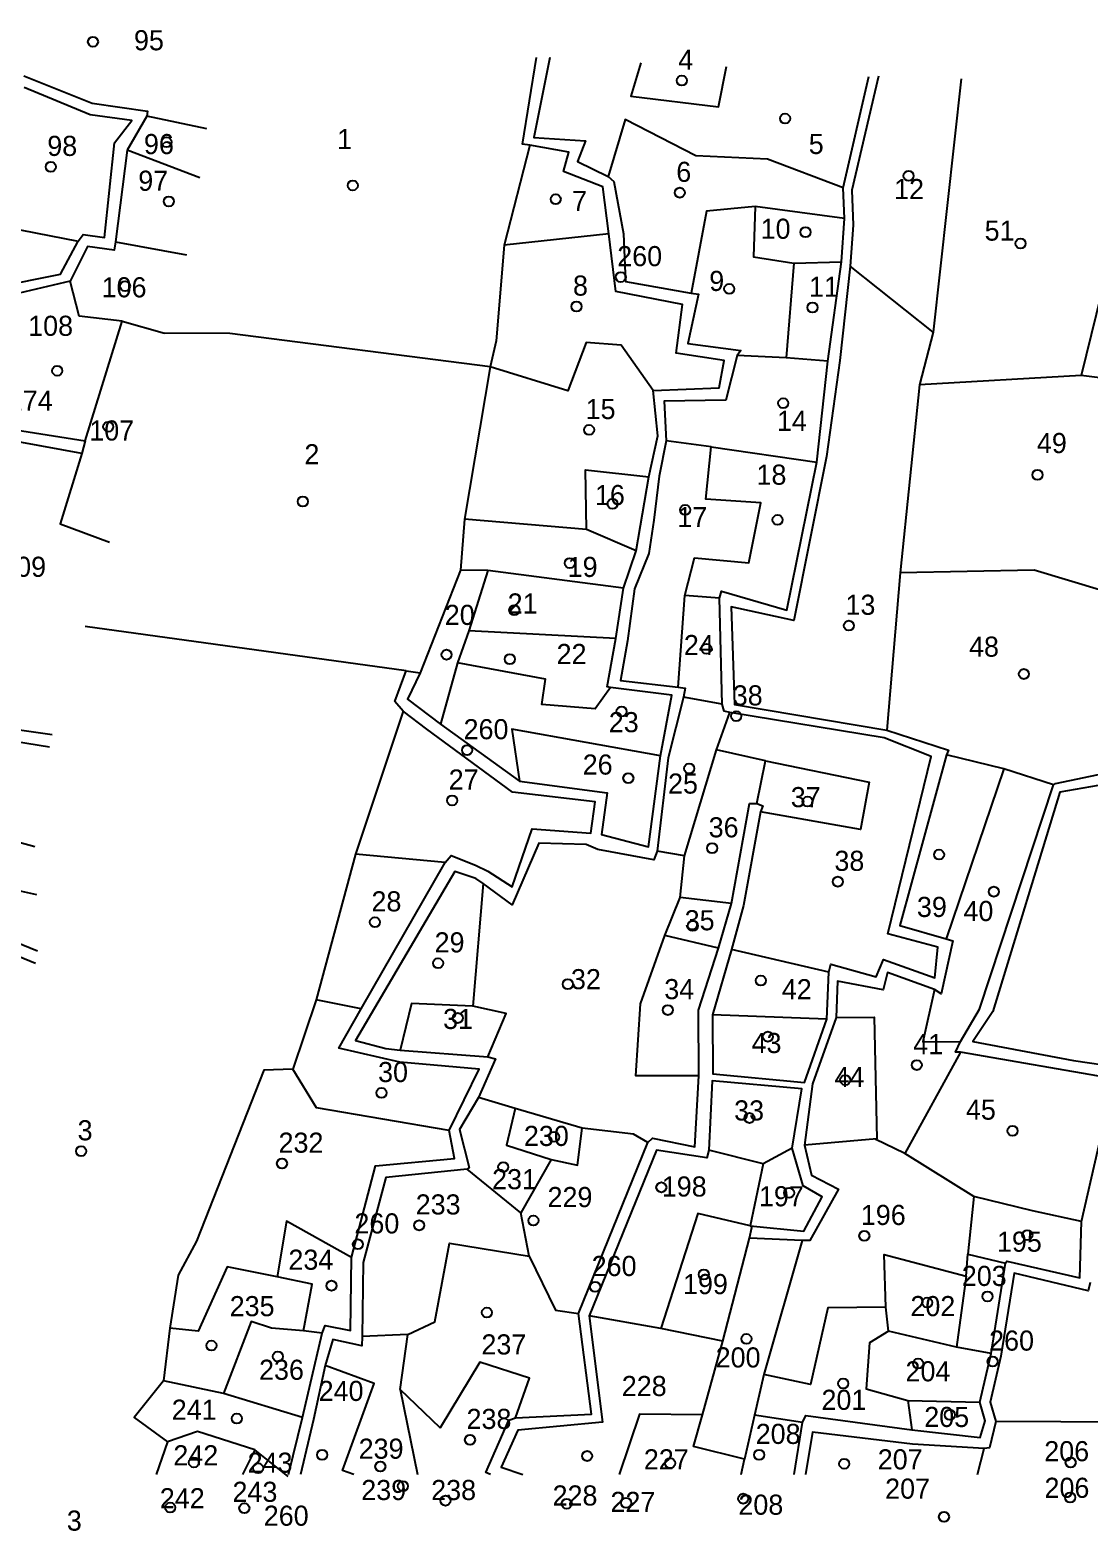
# Model space of a CAD drawing. Extents: x 176571 to 180224, y 250857 to 253450.
# Drawn here: x 179396.8 to 179607.4, y 251440.1 to 251737.4 of the extents above; entities that cross this region are included whole.
import ezdxf
from ezdxf.enums import TextEntityAlignment as Align

# ---------------------------------------------------------------- set-up
doc = ezdxf.new("R2010")
doc.units = 0
for name, color, linetype in [('1602', 240, 'Continuous'), ('1603', 240, 'Continuous'), ('A_POINTS', 252, 'Continuous')]:
    doc.layers.add(name, color=color, linetype=linetype)
doc.styles.add('HEBTXT', font='hebtxt.shx')

# ---------------------------------------------------------------- blocks, each defined once
blk = doc.blocks.new('1603')
at = {"layer": 'A_POINTS'}
blk.add_circle((0, 0), 0.25, dxfattribs=at)
at = {"style": 'HEBTXT'}
blk.add_attdef('PARCEL_NUM', text='', height=2, dxfattribs=at).set_placement((0, 1), align=Align.CENTER)
at = {"style": 'HEBTXT', "flags": 1}
blk.add_attdef('LOT_NUM', text='', height=2, dxfattribs=at).set_placement((0, -2.5), align=Align.CENTER)

msp = doc.modelspace()

# ---------------------------------------------------------------- linework, layer by layer
at = {"layer": '1602'}
for points in [[(179448.17, 251450), (179450.95, 251461.33), (179454.89, 251478.14), (179455.49, 251479.67), (179460.48, 251478.67), (179460.71, 251493.19), (179465.47, 251511.38), (179481.16, 251512.9), (179480.13, 251518.41), (179486.11, 251530.64), (179470.33, 251532.06), (179458.2, 251534.81), (179462.61, 251542.67), (179479.35, 251571.77), (179480.5, 251573.14), (179485.36, 251571.19), (179487.84, 251570.04), (179492.65, 251566.91), (179496.66, 251578.42), (179508.31, 251577.57), (179509.13, 251583.81), (179492.74, 251585.74), (179475.66, 251598.26), (179470.99, 251601.86), (179469.29, 251603.8), (179471.59, 251609.86), (179474.34, 251609.49), (179471.82, 251604.24), (179478.42, 251599.29), (179494.13, 251587.93), (179511.52, 251585.62), (179510.42, 251577.3), (179519.79, 251574.85), (179522.13, 251592.96), (179524.38, 251605.01), (179512.2, 251606.56), (179511.54, 251606.69), (179513.3, 251616.28), (179514.81, 251626.31), (179517.29, 251633.73), (179519.81, 251648.44), (179521.6, 251656.63), (179520.66, 251665.61), (179533.79, 251666.18), (179534.82, 251671.6), (179525.27, 251673.04), (179526.51, 251682.76), (179513.3, 251685.32), (179511.9, 251696.81), (179510.69, 251706.12), (179502.88, 251709.16), (179503.89, 251713.03), (179496.14, 251714.4), (179494.72, 251714.64), (179497.52, 251731.9)], [(179500.12, 251731.85), (179496.99, 251715.98), (179507.22, 251715.3), (179505.66, 251711.15), (179511.76, 251708.2), (179512.85, 251707.22), (179514.79, 251696.78), (179515.19, 251687.29), (179528.28, 251684.96), (179529.73, 251684.79), (179527.57, 251674.99), (179538.11, 251673.59), (179537.42, 251672.61), (179535.12, 251663.71), (179522.9, 251663.48), (179523.26, 251655.65), (179521.89, 251648.59), (179520.8, 251639.82), (179519.83, 251633.24), (179517, 251626.19), (179515.57, 251615.87), (179514.21, 251607.95), (179525.67, 251606.6), (179527.03, 251606.4), (179526.74, 251604.66), (179523.66, 251592.59), (179521.52, 251574), (179520.82, 251572.25), (179509.69, 251574.34), (179507.39, 251575.33), (179497.97, 251575.61), (179492.68, 251563.31), (179486.88, 251567.6), (179485.46, 251568.54), (179481.28, 251569.94), (179461.5, 251536.33), (179467.52, 251534.73), (179470.36, 251534.39), (179487.8, 251533.07), (179489.31, 251532.7), (179485.96, 251524.98), (179482.17, 251518.62), (179484.11, 251511.09), (179483.71, 251510.76), (179467.56, 251509.07), (179463.01, 251492.17), (179462.8, 251477.43), (179462.73, 251475.58), (179457.01, 251476.84), (179455.49, 251471.7), (179453.18, 251460.96), (179450.54, 251450)], [(179518.25, 251730.8), (179516.26, 251724.15), (179533.69, 251722.03), (179535.25, 251730.07)], [(179395.57, 251728.19), (179409.16, 251722.76), (179420.12, 251721.22), (179420.03, 251720.17), (179416.1, 251713.44), (179413.75, 251695.2), (179413.51, 251693.56), (179408.24, 251694.29), (179404.78, 251687.41), (179392.38, 251684.49)], [(179488.37, 251450), (179487.41, 251450.43), (179492.02, 251460.83), (179493.35, 251461.27), (179508.45, 251461.99), (179505.84, 251482.01), (179519.66, 251516.04), (179520.57, 251516.94), (179528.99, 251515.22), (179529.8, 251529.29), (179529.7, 251542.39), (179533.71, 251554.7), (179536.3, 251563.58), (179539.88, 251583.46), (179541.31, 251583.45), (179542.52, 251583.03), (179542.01, 251581.85), (179538.66, 251563.2), (179536.27, 251554.44), (179532.47, 251541.42), (179532.53, 251529.72), (179550.8, 251528.01), (179555.24, 251540.55), (179555.63, 251549.92), (179556, 251551.53), (179565.01, 251548.97), (179566.48, 251552.43), (179576.7, 251548.79), (179577.32, 251554.88), (179567.33, 251557.58), (179575.98, 251592.83), (179566.62, 251596.52), (179535.92, 251601.58), (179534.79, 251601.87), (179534.39, 251603.26), (179533.87, 251624.32), (179534.29, 251625.73), (179547.27, 251621.94), (179553.22, 251651.39), (179555.44, 251671.44), (179558.12, 251691.25), (179558.72, 251699.86), (179558.46, 251705.96), (179563.59, 251728.09)], [(179565.53, 251728.14), (179560.18, 251705.48), (179560.49, 251698.52), (179559.88, 251690.33), (179557.8, 251671.6), (179555.16, 251652.53), (179548.65, 251619.86), (179536.22, 251622.57), (179536.86, 251603.16), (179567.18, 251598.09), (179579.45, 251594.11), (179578.99, 251593.18), (179569.74, 251559.23), (179578.93, 251556.54), (179580.25, 251556.15), (179577.98, 251545.63), (179576.63, 251546.47), (179567.32, 251549.87), (179566.46, 251546.44), (179557.34, 251548.14), (179557.07, 251540.93), (179552.37, 251527.7), (179550.81, 251515.52), (179552.16, 251509.55), (179557.57, 251506.78), (179551.86, 251496.54), (179550.3, 251496.56), (179539.88, 251497.05), (179540.34, 251499.13), (179539.95, 251499.5), (179550.63, 251498.42), (179554.28, 251505.23), (179550.52, 251507.44), (179548.36, 251514.95), (179550.25, 251526.7), (179532.42, 251528.29), (179531.78, 251514.53), (179531.38, 251512.99), (179521.36, 251514.51), (179507.94, 251481.55), (179510.59, 251460.41), (179493.75, 251458.82), (179490.46, 251451.48), (179494.77, 251450)], [(179581.93, 251727.64), (179576.38, 251677.26), (179573.67, 251666.73), (179569.83, 251629.33), (179567.18, 251598.09)], [(179392.9, 251725.07), (179383.57, 251699.75), (179406.33, 251695.33)], [(179389.93, 251686.16), (179402.86, 251688.74), (179406.33, 251695.33), (179407.36, 251696.67), (179411.62, 251696.06), (179413.61, 251714.88), (179417.05, 251719.34), (179408.71, 251720.49), (179395.62, 251725.87)], [(179431.92, 251717.71), (179420.03, 251720.17)], [(179558.46, 251705.96), (179543.42, 251711.62), (179529.19, 251712.33), (179515.12, 251719.56), (179511.76, 251708.2)], [(179496.14, 251714.4), (179491.07, 251694.53), (179489.45, 251675.52), (179488.31, 251670.32), (179483.2, 251640.03), (179482.36, 251629.9), (179474.34, 251609.49)], [(179430.52, 251707.95), (179416.1, 251713.44)], [(179558.72, 251699.86), (179540.96, 251702.25), (179531.28, 251701.31), (179528.28, 251684.96)], [(179540.96, 251702.25), (179540.63, 251692.2), (179548.64, 251690.97), (179558.12, 251691.25)], [(179511.9, 251696.81), (179491.07, 251694.53)], [(179413.75, 251695.2), (179427.89, 251692.64)], [(179618.13, 251693.39), (179611.75, 251692.91), (179605.8, 251668.59)], [(179548.64, 251690.97), (179547.15, 251672.11)], [(179576.38, 251677.26), (179559.88, 251690.33)], [(179415.13, 251679.42), (179406.53, 251680.41), (179404.78, 251687.41)], [(179407.75, 251655.65), (179415.13, 251679.42), (179423.49, 251677.06)], [(179520.66, 251665.61), (179514.36, 251674.65), (179507.4, 251675.16), (179503.75, 251665.57), (179488.31, 251670.32), (179436.49, 251676.98), (179423.49, 251677.06)], [(179555.44, 251671.44), (179547.15, 251672.11), (179537.42, 251672.61)], [(179626.41, 251666.05), (179605.8, 251668.59), (179573.67, 251666.73)], [(179392.66, 251658.01), (179407.75, 251655.65), (179407.07, 251653.1), (179390.35, 251656.15)], [(179525.67, 251606.6), (179526.97, 251624.85), (179528.94, 251632.33), (179539.69, 251631.37), (179542.13, 251643.29), (179531.17, 251644.01), (179532.22, 251654.4), (179523.26, 251655.65)], [(179407.07, 251653.1), (179402.76, 251639.1), (179412.6, 251635.47)], [(179532.22, 251654.4), (179553.22, 251651.39)], [(179507.41, 251637.99), (179507.21, 251649.82), (179519.81, 251648.44)], [(179517.29, 251633.73), (179507.41, 251637.99), (179483.2, 251640.03)], [(179487.83, 251629.83), (179484.05, 251617.83), (179481.76, 251611.48), (179478.42, 251599.29)], [(179514.81, 251626.31), (179487.83, 251629.83), (179482.36, 251629.9)], [(179616.92, 251623.7), (179596.45, 251629.9), (179569.83, 251629.33)], [(179533.87, 251624.32), (179526.97, 251624.85)], [(179400.63, 251594.69), (179386.26, 251597), (179369.22, 251598.03), (179351.71, 251599.33), (179350.35, 251599.47), (179353.12, 251610.85), (179355.7, 251620.2), (179348.94, 251619.96), (179341.76, 251616.85), (179339.68, 251616.43), (179332.77, 251616.46), (179328.29, 251608.5), (179321.56, 251609.47), (179319.27, 251602.14), (179318.24, 251600.68), (179314.03, 251602.04), (179312.01, 251585.34), (179329.12, 251580.31), (179341.65, 251575.13), (179364.02, 251566.98), (179368.98, 251564.26), (179382, 251560.46), (179385.74, 251559.3), (179398.27, 251554.15)], [(179471.59, 251609.86), (179407.75, 251618.72)], [(179513.3, 251616.28), (179484.05, 251617.83)], [(179512.2, 251606.56), (179509.13, 251602.32), (179498.56, 251603.15), (179499.29, 251608.21), (179481.76, 251611.48)], [(179534.39, 251603.26), (179526.74, 251604.66)], [(179470.99, 251601.86), (179461.48, 251573.43), (179453.65, 251544.46), (179449.07, 251530.62), (179443.24, 251530.42), (179429.86, 251496.43), (179426.24, 251489.64), (179424.55, 251479.12), (179423.34, 251468.63), (179417.5, 251461.33), (179424.13, 251456.51), (179421.88, 251450)], [(179529.8, 251529.29), (179517.22, 251529.3), (179518.17, 251543.62), (179523.02, 251557.25), (179526.07, 251564.8), (179526.91, 251573.1), (179533.28, 251594.14), (179535.92, 251601.58)], [(179386.24, 251599.35), (179401.21, 251597.18)], [(179522.13, 251592.96), (179492.57, 251598.24), (179494.13, 251587.93)], [(179386.26, 251597), (179380.2, 251579.76), (179397.72, 251574.9)], [(179541.31, 251583.45), (179543.01, 251591.96), (179533.28, 251594.14)], [(179600.29, 251587.22), (179590.4, 251590.37), (179578.99, 251593.18)], [(179543.01, 251591.96), (179563.63, 251587.73), (179561.93, 251578.33), (179542.01, 251581.85)], [(179548.71, 251450), (179550.4, 251460.33), (179551.02, 251461.76), (179572.14, 251458.88), (179585.72, 251457.39), (179586.73, 251460.69), (179585.63, 251464.37), (179587.91, 251474.06), (179590.75, 251492.04), (179591.05, 251492.43), (179605.51, 251489.11), (179605.88, 251500.34), (179612.37, 251528.72), (179581.82, 251534.02), (179580.81, 251534.05), (179581.81, 251536.13), (179585.57, 251542.58), (179600.29, 251587.22), (179600.72, 251587.49), (179610.49, 251589.54)], [(179590.4, 251590.37), (179578.93, 251556.54)], [(179612.25, 251587.57), (179601.58, 251585.75), (179588.24, 251542.09), (179584.26, 251536.15), (179604.28, 251532.34), (179613.36, 251531.06)], [(179479.35, 251571.77), (179461.48, 251573.43)], [(179526.91, 251573.1), (179521.52, 251574)], [(179398.15, 251565.3), (179386.11, 251567.96), (179385.74, 251559.3)], [(179486.88, 251567.6), (179484.83, 251543.17)], [(179536.3, 251563.58), (179526.07, 251564.8)], [(179397.85, 251551.66), (179385.75, 251556.6)], [(179533.71, 251554.7), (179523.02, 251557.25)], [(179555.63, 251549.92), (179536.27, 251554.44)], [(179576.63, 251546.47), (179574.34, 251536.05), (179581.81, 251536.13)], [(179462.61, 251542.67), (179453.65, 251544.46)], [(179487.8, 251533.07), (179491.49, 251541.7), (179484.83, 251543.17), (179472.65, 251543.73), (179470.36, 251534.39)], [(179555.24, 251540.55), (179532.47, 251541.42)], [(179557.07, 251540.93), (179564.61, 251541), (179565.14, 251516.79), (179550.81, 251515.52)], [(179581.82, 251534.02), (179570.76, 251513.88)], [(179480.13, 251518.41), (179453.77, 251522.94), (179449.07, 251530.62)], [(179519.66, 251516.04), (179516.77, 251517.69), (179506.6, 251518.93), (179493.25, 251522.84), (179485.96, 251524.98)], [(179493.25, 251522.84), (179491.51, 251515.5), (179500.41, 251512.67), (179505.62, 251511.53), (179506.6, 251518.93)], [(179605.88, 251500.34), (179596.09, 251502.49), (179584.46, 251505.31), (179570.76, 251513.88), (179564.82, 251516.74), (179565.14, 251516.79)], [(179500.41, 251512.67), (179494.36, 251502.09)], [(179548.36, 251514.95), (179542.56, 251511.78), (179531.78, 251514.53)], [(179496.01, 251493.43), (179494.36, 251502.09), (179483.71, 251510.76)], [(179542.56, 251511.78), (179539.95, 251499.5)], [(179584.46, 251505.31), (179583.25, 251493.84)], [(179460.71, 251493.19), (179447.79, 251500.41), (179445.91, 251489.32)], [(179539.95, 251499.5), (179529.6, 251501.96), (179522.23, 251479.03)], [(179471.92, 251477.86), (179477.3, 251480.35), (179480.16, 251496), (179496.01, 251493.43), (179501.24, 251482.7), (179505.84, 251482.01)], [(179538.17, 251450), (179538.88, 251453.04), (179528.69, 251455.56), (179530.5, 251461.9), (179534.55, 251476.53), (179539.88, 251497.05)], [(179550.3, 251496.56), (179542.73, 251469.91), (179540.82, 251461.8), (179538.88, 251453.04)], [(179451.16, 251478.56), (179452.88, 251487.84), (179445.91, 251489.32), (179435.97, 251491.29), (179430.21, 251478.5), (179424.55, 251479.12)], [(179567.51, 251478.53), (179566.98, 251483.3), (179566.61, 251493.8), (179582.92, 251489.43), (179583.25, 251493.84), (179590.75, 251492.04)], [(179607.56, 251488.18), (179607.22, 251486.57), (179592.51, 251490.03), (179589.82, 251473.52), (179587.7, 251464.39), (179588.82, 251460.57), (179587.54, 251455.29), (179586.49, 251455.19), (179572.27, 251456.04), (179552.36, 251458.44), (179551.01, 251450)], [(179582.92, 251489.43), (179580.99, 251475.32)], [(179566.98, 251483.3), (179555.44, 251483.16), (179551.96, 251467.92), (179542.73, 251469.91)], [(179454.89, 251478.14), (179451.16, 251478.56), (179444.77, 251479.15), (179440.77, 251480.42), (179435.28, 251466.15)], [(179534.55, 251476.53), (179522.23, 251479.03), (179507.94, 251481.55)], [(179493.35, 251461.27), (179496.1, 251469.18), (179486.24, 251472.38), (179478.36, 251459.29), (179470.36, 251466.95), (179471.92, 251477.86), (179462.8, 251477.43)], [(179587.91, 251474.06), (179580.99, 251475.32), (179567.51, 251478.53), (179563.73, 251476.21), (179563.03, 251467.05), (179571.36, 251464.75), (179585.63, 251464.37)], [(179461.15, 251450), (179458.89, 251450.84), (179465.24, 251468.09), (179455.49, 251471.7)], [(179450.95, 251461.33), (179435.28, 251466.15), (179423.34, 251468.63)], [(179470.36, 251466.95), (179473.85, 251450)], [(179571.36, 251464.75), (179572.14, 251458.88)], [(179530.5, 251461.9), (179517.95, 251461.99), (179513.93, 251450)], [(179550.4, 251460.33), (179540.82, 251461.8)], [(179448.08, 251449.63), (179441.5, 251454.89), (179430.1, 251458.58), (179424.13, 251456.51)], [(179629.28, 251457.81), (179614.7, 251460.44), (179588.82, 251460.57)], [(179441.5, 251454.89), (179439.02, 251450)], [(179585.18, 251450), (179586.49, 251455.19)]]:
    msp.add_lwpolyline(points, dxfattribs=at)

# ---------------------------------------------------------------- block references
at = {"layer": '1603'}
ref = msp.add_blockref('1603', (179409.3, 251735.01), dxfattribs=dict(at, xscale=4, yscale=4, zscale=4))
ref.add_attrib('PARCEL_NUM', '95', (179417.45, 251733.3), dxfattribs={"layer": '0', "height": 4, "style": 'HEBTXT'})
ref = msp.add_blockref('1603', (179526.39, 251727.27), dxfattribs=dict(at, xscale=4, yscale=4, zscale=4))
ref.add_attrib('PARCEL_NUM', '4', (179525.69, 251729.43), dxfattribs={"layer": '0', "height": 4, "style": 'HEBTXT'})
ref = msp.add_blockref('1603', (179546.92, 251719.72), dxfattribs=dict(at, xscale=4, yscale=4, zscale=4))
ref.add_attrib('PARCEL_NUM', '5', (179551.63, 251712.67), dxfattribs={"layer": '0', "height": 4, "style": 'HEBTXT'})
ref = msp.add_blockref('1603', (179460.95, 251706.43), dxfattribs=dict(at, xscale=4, yscale=4, zscale=4))
ref.add_attrib('PARCEL_NUM', '1', (179457.84, 251713.64), dxfattribs={"layer": '0', "height": 4, "style": 'HEBTXT'})
ref = msp.add_blockref('1603', (179400.9, 251710.13), dxfattribs=dict(at, xscale=4, yscale=4, zscale=4))
ref.add_attrib('PARCEL_NUM', '98', (179400.21, 251712.29), dxfattribs={"layer": '0', "height": 4, "style": 'HEBTXT'})
ref = msp.add_blockref('1603', (179423.93, 251715.01), dxfattribs=dict(at, xscale=4, yscale=4, zscale=4))
ref.add_attrib('PARCEL_NUM', '96', (179419.43, 251712.65), dxfattribs={"layer": '0', "height": 4, "style": 'HEBTXT'})
ref = msp.add_blockref('1603', (179525.98, 251704.98), dxfattribs=dict(at, xscale=4, yscale=4, zscale=4))
ref.add_attrib('PARCEL_NUM', '6', (179525.29, 251707.13), dxfattribs={"layer": '0', "height": 4, "style": 'HEBTXT'})
ref = msp.add_blockref('1603', (179424.38, 251703.25), dxfattribs=dict(at, xscale=4, yscale=4, zscale=4))
ref.add_attrib('PARCEL_NUM', '97', (179418.3, 251705.36), dxfattribs={"layer": '0', "height": 4, "style": 'HEBTXT'})
ref = msp.add_blockref('1603', (179571.49, 251708.34), dxfattribs=dict(at, xscale=4, yscale=4, zscale=4))
ref.add_attrib('PARCEL_NUM', '12', (179568.6, 251703.7), dxfattribs={"layer": '0', "height": 4, "style": 'HEBTXT'})
ref = msp.add_blockref('1603', (179501.31, 251703.67), dxfattribs=dict(at, xscale=4, yscale=4, zscale=4))
ref.add_attrib('PARCEL_NUM', '7', (179504.57, 251701.32), dxfattribs={"layer": '0', "height": 4, "style": 'HEBTXT'})
ref = msp.add_blockref('1603', (179550.98, 251697.12), dxfattribs=dict(at, xscale=4, yscale=4, zscale=4))
ref.add_attrib('PARCEL_NUM', '10', (179542.06, 251695.81), dxfattribs={"layer": '0', "height": 4, "style": 'HEBTXT'})
ref = msp.add_blockref('1603', (179593.75, 251694.87), dxfattribs=dict(at, xscale=4, yscale=4, zscale=4))
ref.add_attrib('PARCEL_NUM', '51', (179586.61, 251695.44), dxfattribs={"layer": '0', "height": 4, "style": 'HEBTXT'})
ref = msp.add_blockref('1603', (179514.24, 251688.2), dxfattribs=dict(at, xscale=4, yscale=4, zscale=4))
ref.add_attrib('PARCEL_NUM', '260', (179513.55, 251690.36), dxfattribs={"layer": '0', "height": 4, "style": 'HEBTXT'})
ref = msp.add_blockref('1603', (179415.67, 251686.41), dxfattribs=dict(at, xscale=4, yscale=4, zscale=4))
ref.add_attrib('PARCEL_NUM', '106', (179411.02, 251684.16), dxfattribs={"layer": '0', "height": 4, "style": 'HEBTXT'})
ref = msp.add_blockref('1603', (179505.44, 251682.34), dxfattribs=dict(at, xscale=4, yscale=4, zscale=4))
ref.add_attrib('PARCEL_NUM', '8', (179504.75, 251684.5), dxfattribs={"layer": '0', "height": 4, "style": 'HEBTXT'})
ref = msp.add_blockref('1603', (179535.83, 251685.83), dxfattribs=dict(at, xscale=4, yscale=4, zscale=4))
ref.add_attrib('PARCEL_NUM', '9', (179531.84, 251685.43), dxfattribs={"layer": '0', "height": 4, "style": 'HEBTXT'})
ref = msp.add_blockref('1603', (179552.37, 251682.13), dxfattribs=dict(at, xscale=4, yscale=4, zscale=4))
ref.add_attrib('PARCEL_NUM', '11', (179551.68, 251684.28), dxfattribs={"layer": '0', "height": 4, "style": 'HEBTXT'})
ref = msp.add_blockref('1603', (179402.19, 251669.56), dxfattribs=dict(at, xscale=4, yscale=4, zscale=4))
ref.add_attrib('PARCEL_NUM', '108', (179396.41, 251676.5), dxfattribs={"layer": '0', "height": 4, "style": 'HEBTXT'})
ref = msp.add_blockref('1603', (179391.54, 251665.89), dxfattribs=dict(at, xscale=4, yscale=4, zscale=4))
ref.add_attrib('PARCEL_NUM', '274', (179392.36, 251661.61), dxfattribs={"layer": '0', "height": 4, "style": 'HEBTXT'})
ref = msp.add_blockref('1603', (179507.95, 251657.79), dxfattribs=dict(at, xscale=4, yscale=4, zscale=4))
ref.add_attrib('PARCEL_NUM', '15', (179507.26, 251659.95), dxfattribs={"layer": '0', "height": 4, "style": 'HEBTXT'})
ref = msp.add_blockref('1603', (179546.56, 251663.1), dxfattribs=dict(at, xscale=4, yscale=4, zscale=4))
ref.add_attrib('PARCEL_NUM', '14', (179545.3, 251657.59), dxfattribs={"layer": '0', "height": 4, "style": 'HEBTXT'})
ref = msp.add_blockref('1603', (179412.34, 251658.43), dxfattribs=dict(at, xscale=4, yscale=4, zscale=4))
ref.add_attrib('PARCEL_NUM', '107', (179408.56, 251655.68), dxfattribs={"layer": '0', "height": 4, "style": 'HEBTXT'})
ref = msp.add_blockref('1603', (179451.03, 251643.55), dxfattribs=dict(at, xscale=4, yscale=4, zscale=4))
ref.add_attrib('PARCEL_NUM', '2', (179451.34, 251650.95), dxfattribs={"layer": '0', "height": 4, "style": 'HEBTXT'})
ref = msp.add_blockref('1603', (179597.12, 251648.86), dxfattribs=dict(at, xscale=4, yscale=4, zscale=4))
ref.add_attrib('PARCEL_NUM', '49', (179597, 251653.18), dxfattribs={"layer": '0', "height": 4, "style": 'HEBTXT'})
ref = msp.add_blockref('1603', (179545.44, 251639.89), dxfattribs=dict(at, xscale=4, yscale=4, zscale=4))
ref.add_attrib('PARCEL_NUM', '18', (179541.24, 251646.89), dxfattribs={"layer": '0', "height": 4, "style": 'HEBTXT'})
ref = msp.add_blockref('1603', (179512.62, 251643.09), dxfattribs=dict(at, xscale=4, yscale=4, zscale=4))
ref.add_attrib('PARCEL_NUM', '16', (179509.11, 251642.84), dxfattribs={"layer": '0', "height": 4, "style": 'HEBTXT'})
ref = msp.add_blockref('1603', (179527.05, 251641.87), dxfattribs=dict(at, xscale=4, yscale=4, zscale=4))
ref.add_attrib('PARCEL_NUM', '17', (179525.5, 251638.46), dxfattribs={"layer": '0', "height": 4, "style": 'HEBTXT'})
ref = msp.add_blockref('1603', (179383.89, 251629.33), dxfattribs=dict(at, xscale=4, yscale=4, zscale=4))
ref.add_attrib('PARCEL_NUM', '109', (179391.05, 251628.57), dxfattribs={"layer": '0', "height": 4, "style": 'HEBTXT'})
ref = msp.add_blockref('1603', (179504.13, 251631.31), dxfattribs=dict(at, xscale=4, yscale=4, zscale=4))
ref.add_attrib('PARCEL_NUM', '19', (179503.69, 251628.54), dxfattribs={"layer": '0', "height": 4, "style": 'HEBTXT'})
ref = msp.add_blockref('1603', (179493.08, 251621.93), dxfattribs=dict(at, xscale=4, yscale=4, zscale=4))
ref.add_attrib('PARCEL_NUM', '21', (179491.75, 251621.27), dxfattribs={"layer": '0', "height": 4, "style": 'HEBTXT'})
ref = msp.add_blockref('1603', (179559.62, 251618.86), dxfattribs=dict(at, xscale=4, yscale=4, zscale=4))
ref.add_attrib('PARCEL_NUM', '13', (179558.93, 251621.01), dxfattribs={"layer": '0', "height": 4, "style": 'HEBTXT'})
ref = msp.add_blockref('1603', (179479.62, 251613.09), dxfattribs=dict(at, xscale=4, yscale=4, zscale=4))
ref.add_attrib('PARCEL_NUM', '20', (179479.25, 251619), dxfattribs={"layer": '0', "height": 4, "style": 'HEBTXT'})
ref = msp.add_blockref('1603', (179531.28, 251614.26), dxfattribs=dict(at, xscale=4, yscale=4, zscale=4))
ref.add_attrib('PARCEL_NUM', '24', (179526.8, 251613), dxfattribs={"layer": '0', "height": 4, "style": 'HEBTXT'})
ref = msp.add_blockref('1603', (179594.42, 251609.24), dxfattribs=dict(at, xscale=4, yscale=4, zscale=4))
ref.add_attrib('PARCEL_NUM', '48', (179583.5, 251612.68), dxfattribs={"layer": '0', "height": 4, "style": 'HEBTXT'})
ref = msp.add_blockref('1603', (179492.18, 251612.19), dxfattribs=dict(at, xscale=4, yscale=4, zscale=4))
ref.add_attrib('PARCEL_NUM', '22', (179501.49, 251611.22), dxfattribs={"layer": '0', "height": 4, "style": 'HEBTXT'})
ref = msp.add_blockref('1603', (179537.21, 251600.83), dxfattribs=dict(at, xscale=4, yscale=4, zscale=4))
ref.add_attrib('PARCEL_NUM', '38', (179536.52, 251602.99), dxfattribs={"layer": '0', "height": 4, "style": 'HEBTXT'})
ref = msp.add_blockref('1603', (179514.42, 251601.78), dxfattribs=dict(at, xscale=4, yscale=4, zscale=4))
ref.add_attrib('PARCEL_NUM', '23', (179511.87, 251597.66), dxfattribs={"layer": '0', "height": 4, "style": 'HEBTXT'})
ref = msp.add_blockref('1603', (179483.68, 251594.1), dxfattribs=dict(at, xscale=4, yscale=4, zscale=4))
ref.add_attrib('PARCEL_NUM', '260', (179482.99, 251596.26), dxfattribs={"layer": '0', "height": 4, "style": 'HEBTXT'})
ref = msp.add_blockref('1603', (179515.75, 251588.52), dxfattribs=dict(at, xscale=4, yscale=4, zscale=4))
ref.add_attrib('PARCEL_NUM', '26', (179506.68, 251589.23), dxfattribs={"layer": '0', "height": 4, "style": 'HEBTXT'})
ref = msp.add_blockref('1603', (179480.73, 251584.09), dxfattribs=dict(at, xscale=4, yscale=4, zscale=4))
ref.add_attrib('PARCEL_NUM', '27', (179480.03, 251586.25), dxfattribs={"layer": '0', "height": 4, "style": 'HEBTXT'})
ref = msp.add_blockref('1603', (179527.87, 251590.45), dxfattribs=dict(at, xscale=4, yscale=4, zscale=4))
ref.add_attrib('PARCEL_NUM', '25', (179523.65, 251585.45), dxfattribs={"layer": '0', "height": 4, "style": 'HEBTXT'})
ref = msp.add_blockref('1603', (179551.4, 251583.86), dxfattribs=dict(at, xscale=4, yscale=4, zscale=4))
ref.add_attrib('PARCEL_NUM', '37', (179548.05, 251582.75), dxfattribs={"layer": '0', "height": 4, "style": 'HEBTXT'})
ref = msp.add_blockref('1603', (179532.43, 251574.59), dxfattribs=dict(at, xscale=4, yscale=4, zscale=4))
ref.add_attrib('PARCEL_NUM', '36', (179531.73, 251576.75), dxfattribs={"layer": '0', "height": 4, "style": 'HEBTXT'})
ref = msp.add_blockref('1603', (179557.42, 251567.93), dxfattribs=dict(at, xscale=4, yscale=4, zscale=4))
ref.add_attrib('PARCEL_NUM', '38', (179556.73, 251570.08), dxfattribs={"layer": '0', "height": 4, "style": 'HEBTXT'})
ref = msp.add_blockref('1603', (179577.54, 251573.31), dxfattribs=dict(at, xscale=4, yscale=4, zscale=4))
ref.add_attrib('PARCEL_NUM', '39', (179573.14, 251560.91), dxfattribs={"layer": '0', "height": 4, "style": 'HEBTXT'})
ref = msp.add_blockref('1603', (179465.37, 251559.86), dxfattribs=dict(at, xscale=4, yscale=4, zscale=4))
ref.add_attrib('PARCEL_NUM', '28', (179464.68, 251562.02), dxfattribs={"layer": '0', "height": 4, "style": 'HEBTXT'})
ref = msp.add_blockref('1603', (179588.44, 251565.94), dxfattribs=dict(at, xscale=4, yscale=4, zscale=4))
ref.add_attrib('PARCEL_NUM', '40', (179582.39, 251560.1), dxfattribs={"layer": '0', "height": 4, "style": 'HEBTXT'})
ref = msp.add_blockref('1603', (179528.59, 251559.15), dxfattribs=dict(at, xscale=4, yscale=4, zscale=4))
ref.add_attrib('PARCEL_NUM', '35', (179526.96, 251558.26), dxfattribs={"layer": '0', "height": 4, "style": 'HEBTXT'})
ref = msp.add_blockref('1603', (179477.92, 251551.7), dxfattribs=dict(at, xscale=4, yscale=4, zscale=4))
ref.add_attrib('PARCEL_NUM', '29', (179477.23, 251553.86), dxfattribs={"layer": '0', "height": 4, "style": 'HEBTXT'})
ref = msp.add_blockref('1603', (179503.73, 251547.54), dxfattribs=dict(at, xscale=4, yscale=4, zscale=4))
ref.add_attrib('PARCEL_NUM', '32', (179504.34, 251546.54), dxfattribs={"layer": '0', "height": 4, "style": 'HEBTXT'})
ref = msp.add_blockref('1603', (179523.6, 251542.4), dxfattribs=dict(at, xscale=4, yscale=4, zscale=4))
ref.add_attrib('PARCEL_NUM', '34', (179522.9, 251544.56), dxfattribs={"layer": '0', "height": 4, "style": 'HEBTXT'})
ref = msp.add_blockref('1603', (179542.1, 251548.26), dxfattribs=dict(at, xscale=4, yscale=4, zscale=4))
ref.add_attrib('PARCEL_NUM', '42', (179546.27, 251544.54), dxfattribs={"layer": '0', "height": 4, "style": 'HEBTXT'})
ref = msp.add_blockref('1603', (179481.84, 251540.81), dxfattribs=dict(at, xscale=4, yscale=4, zscale=4))
ref.add_attrib('PARCEL_NUM', '31', (179478.92, 251538.63), dxfattribs={"layer": '0', "height": 4, "style": 'HEBTXT'})
ref = msp.add_blockref('1603', (179543.51, 251537.1), dxfattribs=dict(at, xscale=4, yscale=4, zscale=4))
ref.add_attrib('PARCEL_NUM', '43', (179540.26, 251533.84), dxfattribs={"layer": '0', "height": 4, "style": 'HEBTXT'})
ref = msp.add_blockref('1603', (179573.1, 251531.46), dxfattribs=dict(at, xscale=4, yscale=4, zscale=4))
ref.add_attrib('PARCEL_NUM', '41', (179572.41, 251533.62), dxfattribs={"layer": '0', "height": 4, "style": 'HEBTXT'})
ref = msp.add_blockref('1603', (179466.68, 251525.91), dxfattribs=dict(at, xscale=4, yscale=4, zscale=4))
ref.add_attrib('PARCEL_NUM', '30', (179465.99, 251528.07), dxfattribs={"layer": '0', "height": 4, "style": 'HEBTXT'})
ref = msp.add_blockref('1603', (179558.89, 251528.47), dxfattribs=dict(at, xscale=4, yscale=4, zscale=4))
ref.add_attrib('PARCEL_NUM', '44', (179556.75, 251527.09), dxfattribs={"layer": '0', "height": 4, "style": 'HEBTXT'})
ref = msp.add_blockref('1603', (179539.83, 251520.92), dxfattribs=dict(at, xscale=4, yscale=4, zscale=4))
ref.add_attrib('PARCEL_NUM', '33', (179536.79, 251520.43), dxfattribs={"layer": '0', "height": 4, "style": 'HEBTXT'})
ref = msp.add_blockref('1603', (179592.17, 251518.37), dxfattribs=dict(at, xscale=4, yscale=4, zscale=4))
ref.add_attrib('PARCEL_NUM', '45', (179582.88, 251520.59), dxfattribs={"layer": '0', "height": 4, "style": 'HEBTXT'})
ref = msp.add_blockref('1603', (179406.93, 251514.32), dxfattribs=dict(at, xscale=4, yscale=4, zscale=4))
ref.add_attrib('PARCEL_NUM', '3', (179406.24, 251516.48), dxfattribs={"layer": '0', "height": 4, "style": 'HEBTXT'})
ref = msp.add_blockref('1603', (179446.89, 251511.87), dxfattribs=dict(at, xscale=4, yscale=4, zscale=4))
ref.add_attrib('PARCEL_NUM', '232', (179446.2, 251514.02), dxfattribs={"layer": '0', "height": 4, "style": 'HEBTXT'})
ref = msp.add_blockref('1603', (179501.01, 251517.16), dxfattribs=dict(at, xscale=4, yscale=4, zscale=4))
ref.add_attrib('PARCEL_NUM', '230', (179494.99, 251515.36), dxfattribs={"layer": '0', "height": 4, "style": 'HEBTXT'})
ref = msp.add_blockref('1603', (179490.89, 251511.17), dxfattribs=dict(at, xscale=4, yscale=4, zscale=4))
ref.add_attrib('PARCEL_NUM', '231', (179488.66, 251506.76), dxfattribs={"layer": '0', "height": 4, "style": 'HEBTXT'})
ref = msp.add_blockref('1603', (179522.32, 251507.13), dxfattribs=dict(at, xscale=4, yscale=4, zscale=4))
ref.add_attrib('PARCEL_NUM', '198', (179522.41, 251505.3), dxfattribs={"layer": '0', "height": 4, "style": 'HEBTXT'})
ref = msp.add_blockref('1603', (179496.87, 251500.52), dxfattribs=dict(at, xscale=4, yscale=4, zscale=4))
ref.add_attrib('PARCEL_NUM', '229', (179499.69, 251503.2), dxfattribs={"layer": '0', "height": 4, "style": 'HEBTXT'})
ref = msp.add_blockref('1603', (179547.71, 251506.03), dxfattribs=dict(at, xscale=4, yscale=4, zscale=4))
ref.add_attrib('PARCEL_NUM', '197', (179541.72, 251503.36), dxfattribs={"layer": '0', "height": 4, "style": 'HEBTXT'})
ref = msp.add_blockref('1603', (179474.16, 251499.57), dxfattribs=dict(at, xscale=4, yscale=4, zscale=4))
ref.add_attrib('PARCEL_NUM', '233', (179473.47, 251501.73), dxfattribs={"layer": '0', "height": 4, "style": 'HEBTXT'})
ref = msp.add_blockref('1603', (179562.68, 251497.49), dxfattribs=dict(at, xscale=4, yscale=4, zscale=4))
ref.add_attrib('PARCEL_NUM', '196', (179561.99, 251499.64), dxfattribs={"layer": '0', "height": 4, "style": 'HEBTXT'})
ref = msp.add_blockref('1603', (179461.99, 251495.8), dxfattribs=dict(at, xscale=4, yscale=4, zscale=4))
ref.add_attrib('PARCEL_NUM', '260', (179461.29, 251497.96), dxfattribs={"layer": '0', "height": 4, "style": 'HEBTXT'})
ref = msp.add_blockref('1603', (179595.09, 251497.63), dxfattribs=dict(at, xscale=4, yscale=4, zscale=4))
ref.add_attrib('PARCEL_NUM', '195', (179589.05, 251494.32), dxfattribs={"layer": '0', "height": 4, "style": 'HEBTXT'})
ref = msp.add_blockref('1603', (179456.72, 251487.57), dxfattribs=dict(at, xscale=4, yscale=4, zscale=4))
ref.add_attrib('PARCEL_NUM', '234', (179448.16, 251490.74), dxfattribs={"layer": '0', "height": 4, "style": 'HEBTXT'})
ref = msp.add_blockref('1603', (179509.15, 251487.34), dxfattribs=dict(at, xscale=4, yscale=4, zscale=4))
ref.add_attrib('PARCEL_NUM', '260', (179508.46, 251489.49), dxfattribs={"layer": '0', "height": 4, "style": 'HEBTXT'})
ref = msp.add_blockref('1603', (179587.17, 251485.44), dxfattribs=dict(at, xscale=4, yscale=4, zscale=4))
ref.add_attrib('PARCEL_NUM', '203', (179582.07, 251487.51), dxfattribs={"layer": '0', "height": 4, "style": 'HEBTXT'})
ref = msp.add_blockref('1603', (179530.77, 251489.79), dxfattribs=dict(at, xscale=4, yscale=4, zscale=4))
ref.add_attrib('PARCEL_NUM', '199', (179526.62, 251485.89), dxfattribs={"layer": '0', "height": 4, "style": 'HEBTXT'})
ref = msp.add_blockref('1603', (179432.85, 251475.65), dxfattribs=dict(at, xscale=4, yscale=4, zscale=4))
ref.add_attrib('PARCEL_NUM', '235', (179436.48, 251481.5), dxfattribs={"layer": '0', "height": 4, "style": 'HEBTXT'})
ref = msp.add_blockref('1603', (179575.19, 251484.2), dxfattribs=dict(at, xscale=4, yscale=4, zscale=4))
ref.add_attrib('PARCEL_NUM', '202', (179571.84, 251481.51), dxfattribs={"layer": '0', "height": 4, "style": 'HEBTXT'})
ref = msp.add_blockref('1603', (179487.64, 251482.22), dxfattribs=dict(at, xscale=4, yscale=4, zscale=4))
ref.add_attrib('PARCEL_NUM', '237', (179486.54, 251473.89), dxfattribs={"layer": '0', "height": 4, "style": 'HEBTXT'})
ref = msp.add_blockref('1603', (179539.24, 251476.98), dxfattribs=dict(at, xscale=4, yscale=4, zscale=4))
ref.add_attrib('PARCEL_NUM', '200', (179533.12, 251471.3), dxfattribs={"layer": '0', "height": 4, "style": 'HEBTXT'})
ref = msp.add_blockref('1603', (179588.2, 251472.49), dxfattribs=dict(at, xscale=4, yscale=4, zscale=4))
ref.add_attrib('PARCEL_NUM', '260', (179587.5, 251474.65), dxfattribs={"layer": '0', "height": 4, "style": 'HEBTXT'})
ref = msp.add_blockref('1603', (179446.08, 251473.48), dxfattribs=dict(at, xscale=4, yscale=4, zscale=4))
ref.add_attrib('PARCEL_NUM', '236', (179442.32, 251468.85), dxfattribs={"layer": '0', "height": 4, "style": 'HEBTXT'})
ref = msp.add_blockref('1603', (179573.38, 251472.07), dxfattribs=dict(at, xscale=4, yscale=4, zscale=4))
ref.add_attrib('PARCEL_NUM', '204', (179570.87, 251468.54), dxfattribs={"layer": '0', "height": 4, "style": 'HEBTXT'})
ref = msp.add_blockref('1603', (179454.87, 251453.93), dxfattribs=dict(at, xscale=4, yscale=4, zscale=4))
ref.add_attrib('PARCEL_NUM', '240', (179454.17, 251464.64), dxfattribs={"layer": '0', "height": 4, "style": 'HEBTXT'})
ref = msp.add_blockref('1603', (179507.55, 251453.69), dxfattribs=dict(at, xscale=4, yscale=4, zscale=4))
ref.add_attrib('PARCEL_NUM', '228', (179514.45, 251465.62), dxfattribs={"layer": '0', "height": 4, "style": 'HEBTXT'})
ref = msp.add_blockref('1603', (179558.49, 251468.12), dxfattribs=dict(at, xscale=4, yscale=4, zscale=4))
ref.add_attrib('PARCEL_NUM', '201', (179554.16, 251462.87), dxfattribs={"layer": '0', "height": 4, "style": 'HEBTXT'})
ref = msp.add_blockref('1603', (179437.9, 251461.13), dxfattribs=dict(at, xscale=4, yscale=4, zscale=4))
ref.add_attrib('PARCEL_NUM', '241', (179424.96, 251460.91), dxfattribs={"layer": '0', "height": 4, "style": 'HEBTXT'})
ref = msp.add_blockref('1603', (179484.27, 251456.91), dxfattribs=dict(at, xscale=4, yscale=4, zscale=4))
ref.add_attrib('PARCEL_NUM', '238', (179483.58, 251459.07), dxfattribs={"layer": '0', "height": 4, "style": 'HEBTXT'})
ref = msp.add_blockref('1603', (179579.68, 251461.89), dxfattribs=dict(at, xscale=4, yscale=4, zscale=4))
ref.add_attrib('PARCEL_NUM', '205', (179574.6, 251459.46), dxfattribs={"layer": '0', "height": 4, "style": 'HEBTXT'})
ref = msp.add_blockref('1603', (179541.77, 251453.93), dxfattribs=dict(at, xscale=4, yscale=4, zscale=4))
ref.add_attrib('PARCEL_NUM', '208', (179541.08, 251456.09), dxfattribs={"layer": '0', "height": 4, "style": 'HEBTXT'})
ref = msp.add_blockref('1603', (179429.37, 251452.41), dxfattribs=dict(at, xscale=4, yscale=4, zscale=4))
ref.add_attrib('PARCEL_NUM', '242', (179425.28, 251451.83), dxfattribs={"layer": '0', "height": 4, "style": 'HEBTXT'})
ref = msp.add_blockref('1603', (179466.44, 251451.6), dxfattribs=dict(at, xscale=4, yscale=4, zscale=4))
ref.add_attrib('PARCEL_NUM', '239', (179462.13, 251453.15), dxfattribs={"layer": '0', "height": 4, "style": 'HEBTXT'})
ref = msp.add_blockref('1603', (179603.71, 251452.39), dxfattribs=dict(at, xscale=4, yscale=4, zscale=4))
ref.add_attrib('PARCEL_NUM', '206', (179598.46, 251452.65), dxfattribs={"layer": '0', "height": 4, "style": 'HEBTXT'})
ref = msp.add_blockref('1603', (179442.12, 251451.25), dxfattribs=dict(at, xscale=4, yscale=4, zscale=4))
ref.add_attrib('PARCEL_NUM', '243', (179440.05, 251450.37), dxfattribs={"layer": '0', "height": 4, "style": 'HEBTXT'})
ref = msp.add_blockref('1603', (179524.06, 251452.27), dxfattribs=dict(at, xscale=4, yscale=4, zscale=4))
ref.add_attrib('PARCEL_NUM', '227', (179518.84, 251451.03), dxfattribs={"layer": '0', "height": 4, "style": 'HEBTXT'})
ref = msp.add_blockref('1603', (179558.69, 251452.15), dxfattribs=dict(at, xscale=4, yscale=4, zscale=4))
ref.add_attrib('PARCEL_NUM', '207', (179565.35, 251451.03), dxfattribs={"layer": '0', "height": 4, "style": 'HEBTXT'})
ref = msp.add_blockref('1603', (179424.67, 251443.43), dxfattribs=dict(at, xscale=4, yscale=4, zscale=4))
ref.add_attrib('PARCEL_NUM', '242', (179422.59, 251443.29), dxfattribs={"layer": '0', "height": 4, "style": 'HEBTXT'})
ref = msp.add_blockref('1603', (179439.4, 251443.3), dxfattribs=dict(at, xscale=4, yscale=4, zscale=4))
ref.add_attrib('PARCEL_NUM', '243', (179437.04, 251444.57), dxfattribs={"layer": '0', "height": 4, "style": 'HEBTXT'})
ref = msp.add_blockref('1603', (179470.93, 251447.69), dxfattribs=dict(at, xscale=4, yscale=4, zscale=4))
ref.add_attrib('PARCEL_NUM', '239', (179462.65, 251444.93), dxfattribs={"layer": '0', "height": 4, "style": 'HEBTXT'})
ref = msp.add_blockref('1603', (179479.38, 251444.81), dxfattribs=dict(at, xscale=4, yscale=4, zscale=4))
ref.add_attrib('PARCEL_NUM', '238', (179476.55, 251444.93), dxfattribs={"layer": '0', "height": 4, "style": 'HEBTXT'})
ref = msp.add_blockref('1603', (179503.49, 251444.19), dxfattribs=dict(at, xscale=4, yscale=4, zscale=4))
ref.add_attrib('PARCEL_NUM', '228', (179500.69, 251443.84), dxfattribs={"layer": '0', "height": 4, "style": 'HEBTXT'})
ref = msp.add_blockref('1603', (179515.32, 251444.38), dxfattribs=dict(at, xscale=4, yscale=4, zscale=4))
ref.add_attrib('PARCEL_NUM', '227', (179512.21, 251442.56), dxfattribs={"layer": '0', "height": 4, "style": 'HEBTXT'})
ref = msp.add_blockref('1603', (179578.53, 251441.6), dxfattribs=dict(at, xscale=4, yscale=4, zscale=4))
ref.add_attrib('PARCEL_NUM', '207', (179566.82, 251445.2), dxfattribs={"layer": '0', "height": 4, "style": 'HEBTXT'})
ref = msp.add_blockref('1603', (179603.61, 251445.44), dxfattribs=dict(at, xscale=4, yscale=4, zscale=4))
ref.add_attrib('PARCEL_NUM', '206', (179598.51, 251445.37), dxfattribs={"layer": '0', "height": 4, "style": 'HEBTXT'})
ref = msp.add_blockref('1603', (179442.89, 251435.54), dxfattribs=dict(at, xscale=4, yscale=4, zscale=4))
ref.add_attrib('PARCEL_NUM', '260', (179443.26, 251439.82), dxfattribs={"layer": '0', "height": 4, "style": 'HEBTXT'})
ref = msp.add_blockref('1603', (179538.61, 251445.2), dxfattribs=dict(at, xscale=4, yscale=4, zscale=4))
ref.add_attrib('PARCEL_NUM', '208', (179537.64, 251442.01), dxfattribs={"layer": '0', "height": 4, "style": 'HEBTXT'})
ref = msp.add_blockref('1603', (179404.79, 251436.68), dxfattribs=dict(at, xscale=4, yscale=4, zscale=4))
ref.add_attrib('PARCEL_NUM', '3', (179404.1, 251438.84), dxfattribs={"layer": '0', "height": 4, "style": 'HEBTXT'})

doc.saveas('drawing.dxf')
